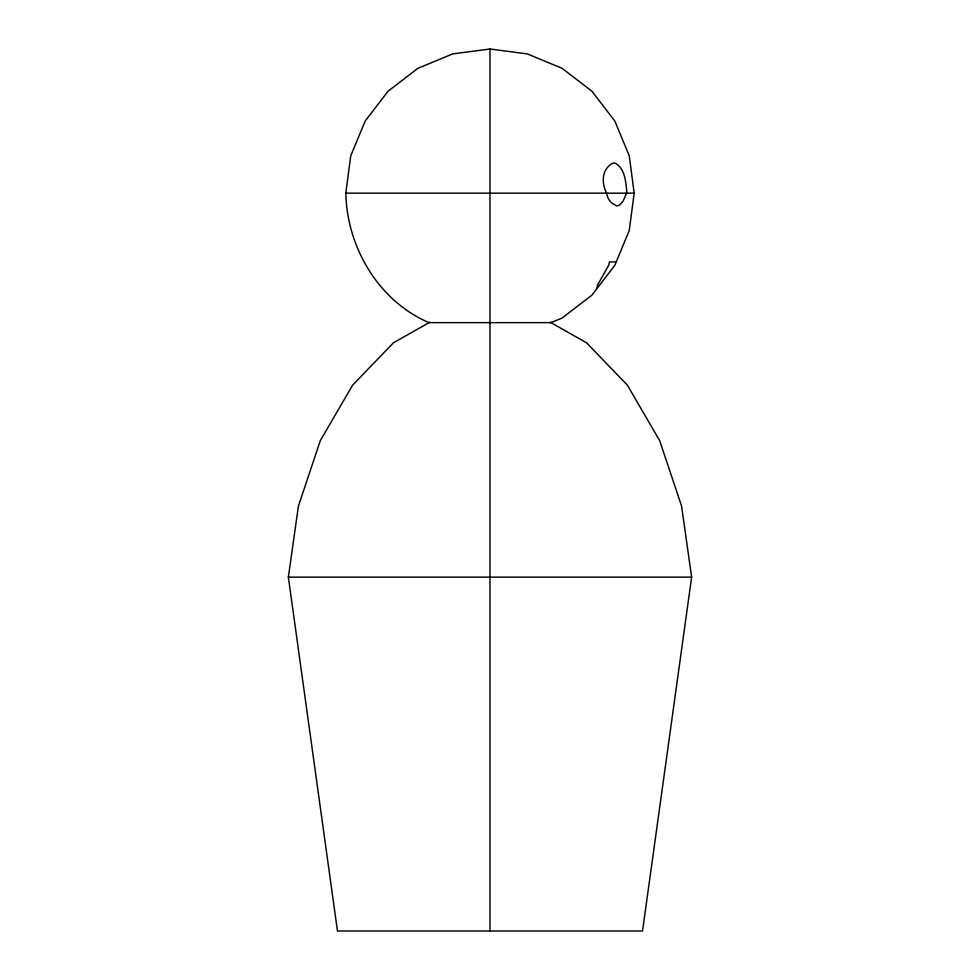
<?xml version="1.0" encoding="UTF-8"?>
<svg xmlns="http://www.w3.org/2000/svg" width="980" height="980" viewBox="0 0 980 980"><rect width="100%" height="100%" fill="white"/><g stroke="black" fill="none" stroke-linecap="round" stroke-linejoin="round"><path stroke-width="1.47" d="M345.83 193.17L350.742 155.857L365.148 121.091L388.055 91.226L417.909 68.318L452.687 53.912L490 49L527.313 53.912L562.091 68.318L591.945 91.226L614.852 121.091L629.258 155.857L634.17 193.17L629.258 230.484L614.852 265.262L591.945 295.115L562.091 318.035L550.944 322.641L429.056 322.641C378.623 301.166 346.896 247.217 345.83 193.17L634.17 193.17M550.209 322.224L586.567 342.816L627.359 385.128L659.687 440.669L681.566 506.023L691.635 577.147L642.537 931L337.463 931L288.365 577.147L298.435 506.023L320.313 440.669L352.641 385.128L393.433 342.816L429.791 322.224M616.236 261.942L609.474 261.942L608.69 265.262L597.494 285.131L597.102 288.402M288.365 577.147L691.635 577.147M490 49L490 931M626.673 190.818L626.551 193.17L623.537 200.214A25.456 9.653 -82 0 1 616.334 205.861L613.602 204.134A21.156 12.764 -80.7 0 1 606.804 194.334L606.669 193.17A17.542 10.596 80.7 0 1 603.362 177.944C603.692 171.831 607.098 166.306 612.365 163.391L614.607 162.888C624.566 167.592 625.804 181.043 626.673 190.818"/></g></svg>
